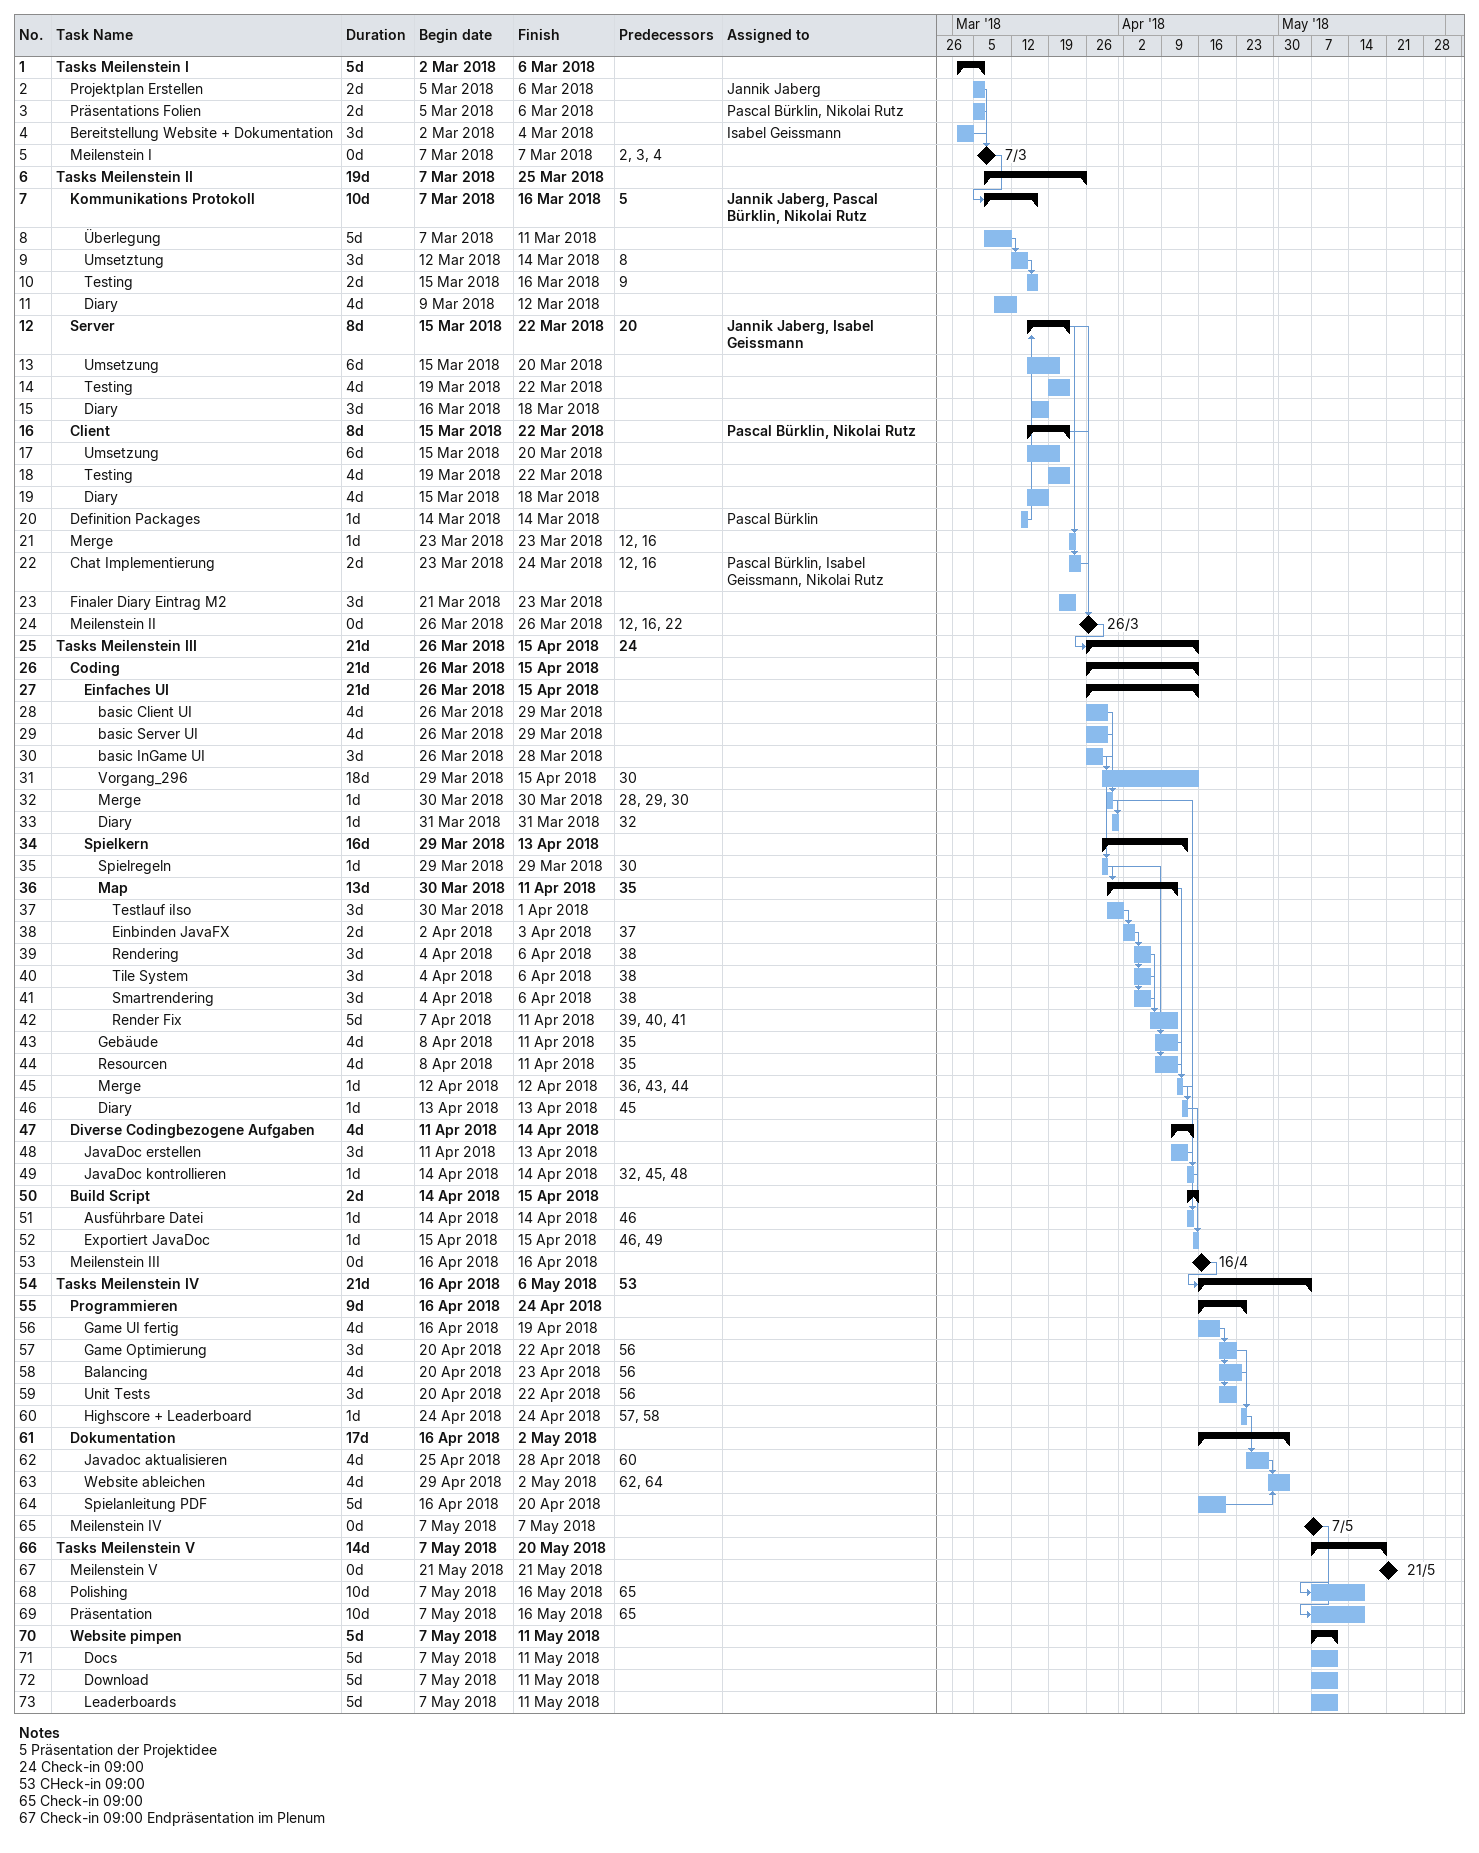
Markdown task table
| ID | Level | Task | Duration | Start | Finish | Predecessors | Resources |
|---|---|---|---|---|---|---|---|
| 1 | 1 | **Tasks Meilenstein I** | 5d | 2018-03-02 | 2018-03-06 |  |  |
| 2 | 2 | Projektplan Erstellen | 2d | 2018-03-05 | 2018-03-06 |  | Jannik Jaberg |
| 3 | 2 | Präsentations Folien | 2d | 2018-03-05 | 2018-03-06 |  | Pascal Bürklin, Nikolai Rutz |
| 4 | 2 | Bereitstellung Website + Dokumentation | 3d | 2018-03-02 | 2018-03-04 |  | Isabel Geissmann |
| 5 | 2 | Meilenstein I | 0d | 2018-03-07 | 2018-03-07 | 2, 3, 4 |  |
| 6 | 1 | **Tasks Meilenstein II** | 19d | 2018-03-07 | 2018-03-25 |  |  |
| 7 | 2 | **Kommunikations Protokoll** | 10d | 2018-03-07 | 2018-03-16 | 5 | Jannik Jaberg, Pascal Bürklin, Nikolai Rutz |
| 8 | 3 | Überlegung | 5d | 2018-03-07 | 2018-03-11 |  |  |
| 9 | 3 | Umsetztung | 3d | 2018-03-12 | 2018-03-14 | 8 |  |
| 10 | 3 | Testing | 2d | 2018-03-15 | 2018-03-16 | 9 |  |
| 11 | 3 | Diary | 4d | 2018-03-09 | 2018-03-12 |  |  |
| 12 | 2 | **Server** | 8d | 2018-03-15 | 2018-03-22 | 20 | Jannik Jaberg, Isabel Geissmann |
| 13 | 3 | Umsetzung | 6d | 2018-03-15 | 2018-03-20 |  |  |
| 14 | 3 | Testing | 4d | 2018-03-19 | 2018-03-22 |  |  |
| 15 | 3 | Diary | 3d | 2018-03-16 | 2018-03-18 |  |  |
| 16 | 2 | **Client** | 8d | 2018-03-15 | 2018-03-22 |  | Pascal Bürklin, Nikolai Rutz |
| 17 | 3 | Umsetzung | 6d | 2018-03-15 | 2018-03-20 |  |  |
| 18 | 3 | Testing | 4d | 2018-03-19 | 2018-03-22 |  |  |
| 19 | 3 | Diary | 4d | 2018-03-15 | 2018-03-18 |  |  |
| 20 | 2 | Definition Packages | 1d | 2018-03-14 | 2018-03-14 |  | Pascal Bürklin |
| 21 | 2 | Merge | 1d | 2018-03-23 | 2018-03-23 | 12, 16 |  |
| 22 | 2 | Chat Implementierung | 2d | 2018-03-23 | 2018-03-24 | 12, 16 | Pascal Bürklin, Isabel Geissmann, Nikolai Rutz |
| 23 | 2 | Finaler Diary Eintrag M2 | 3d | 2018-03-21 | 2018-03-23 |  |  |
| 24 | 2 | Meilenstein II | 0d | 2018-03-26 | 2018-03-26 | 12, 16, 22 |  |
| 25 | 1 | **Tasks Meilenstein III** | 21d | 2018-03-26 | 2018-04-15 | 24 |  |
| 26 | 2 | **Coding** | 21d | 2018-03-26 | 2018-04-15 |  |  |
| 27 | 3 | **Einfaches UI** | 21d | 2018-03-26 | 2018-04-15 |  |  |
| 28 | 4 | basic Client UI | 4d | 2018-03-26 | 2018-03-29 |  |  |
| 29 | 4 | basic Server UI | 4d | 2018-03-26 | 2018-03-29 |  |  |
| 30 | 4 | basic InGame UI | 3d | 2018-03-26 | 2018-03-28 |  |  |
| 31 | 4 | Vorgang_296 | 18d | 2018-03-29 | 2018-04-15 | 30 |  |
| 32 | 4 | Merge | 1d | 2018-03-30 | 2018-03-30 | 28, 29, 30 |  |
| 33 | 4 | Diary | 1d | 2018-03-31 | 2018-03-31 | 32 |  |
| 34 | 3 | **Spielkern** | 16d | 2018-03-29 | 2018-04-13 |  |  |
| 35 | 4 | Spielregeln | 1d | 2018-03-29 | 2018-03-29 | 30 |  |
| 36 | 4 | **Map** | 13d | 2018-03-30 | 2018-04-11 | 35 |  |
| 37 | 5 | Testlauf iIso | 3d | 2018-03-30 | 2018-04-01 |  |  |
| 38 | 5 | Einbinden JavaFX | 2d | 2018-04-02 | 2018-04-03 | 37 |  |
| 39 | 5 | Rendering | 3d | 2018-04-04 | 2018-04-06 | 38 |  |
| 40 | 5 | Tile System | 3d | 2018-04-04 | 2018-04-06 | 38 |  |
| 41 | 5 | Smartrendering | 3d | 2018-04-04 | 2018-04-06 | 38 |  |
| 42 | 5 | Render Fix | 5d | 2018-04-07 | 2018-04-11 | 39, 40, 41 |  |
| 43 | 4 | Gebäude | 4d | 2018-04-08 | 2018-04-11 | 35 |  |
| 44 | 4 | Resourcen | 4d | 2018-04-08 | 2018-04-11 | 35 |  |
| 45 | 4 | Merge | 1d | 2018-04-12 | 2018-04-12 | 36, 43, 44 |  |
| 46 | 4 | Diary | 1d | 2018-04-13 | 2018-04-13 | 45 |  |
| 47 | 2 | **Diverse Codingbezogene Aufgaben** | 4d | 2018-04-11 | 2018-04-14 |  |  |
| 48 | 3 | JavaDoc erstellen | 3d | 2018-04-11 | 2018-04-13 |  |  |
| 49 | 3 | JavaDoc kontrollieren | 1d | 2018-04-14 | 2018-04-14 | 32, 45, 48 |  |
| 50 | 2 | **Build Script** | 2d | 2018-04-14 | 2018-04-15 |  |  |
| 51 | 3 | Ausführbare Datei | 1d | 2018-04-14 | 2018-04-14 | 46 |  |
| 52 | 3 | Exportiert JavaDoc | 1d | 2018-04-15 | 2018-04-15 | 46, 49 |  |
| 53 | 2 | Meilenstein III | 0d | 2018-04-16 | 2018-04-16 |  |  |
| 54 | 1 | **Tasks Meilenstein IV** | 21d | 2018-04-16 | 2018-05-06 | 53 |  |
| 55 | 2 | **Programmieren** | 9d | 2018-04-16 | 2018-04-24 |  |  |
| 56 | 3 | Game UI fertig | 4d | 2018-04-16 | 2018-04-19 |  |  |
| 57 | 3 | Game Optimierung | 3d | 2018-04-20 | 2018-04-22 | 56 |  |
| 58 | 3 | Balancing | 4d | 2018-04-20 | 2018-04-23 | 56 |  |
| 59 | 3 | Unit Tests | 3d | 2018-04-20 | 2018-04-22 | 56 |  |
| 60 | 3 | Highscore + Leaderboard | 1d | 2018-04-24 | 2018-04-24 | 57, 58 |  |
| 61 | 2 | **Dokumentation** | 17d | 2018-04-16 | 2018-05-02 |  |  |
| 62 | 3 | Javadoc aktualisieren | 4d | 2018-04-25 | 2018-04-28 | 60 |  |
| 63 | 3 | Website ableichen | 4d | 2018-04-29 | 2018-05-02 | 62, 64 |  |
| 64 | 3 | Spielanleitung PDF | 5d | 2018-04-16 | 2018-04-20 |  |  |
| 65 | 2 | Meilenstein IV | 0d | 2018-05-07 | 2018-05-07 |  |  |
| 66 | 1 | **Tasks Meilenstein V** | 14d | 2018-05-07 | 2018-05-20 |  |  |
| 67 | 2 | Meilenstein V | 0d | 2018-05-21 | 2018-05-21 |  |  |
| 68 | 2 | Polishing | 10d | 2018-05-07 | 2018-05-16 | 65 |  |
| 69 | 2 | Präsentation | 10d | 2018-05-07 | 2018-05-16 | 65 |  |
| 70 | 2 | **Website pimpen** | 5d | 2018-05-07 | 2018-05-11 |  |  |
| 71 | 3 | Docs | 5d | 2018-05-07 | 2018-05-11 |  |  |
| 72 | 3 | Download | 5d | 2018-05-07 | 2018-05-11 |  |  |
| 73 | 3 | Leaderboards | 5d | 2018-05-07 | 2018-05-11 |  |  |

Notes
- 5: Präsentation der Projektidee
- 24: Check-in 09:00
- 53: CHeck-in 09:00
- 65: Check-in 09:00
- 67: Check-in 09:00 Endpräsentation im Plenum
